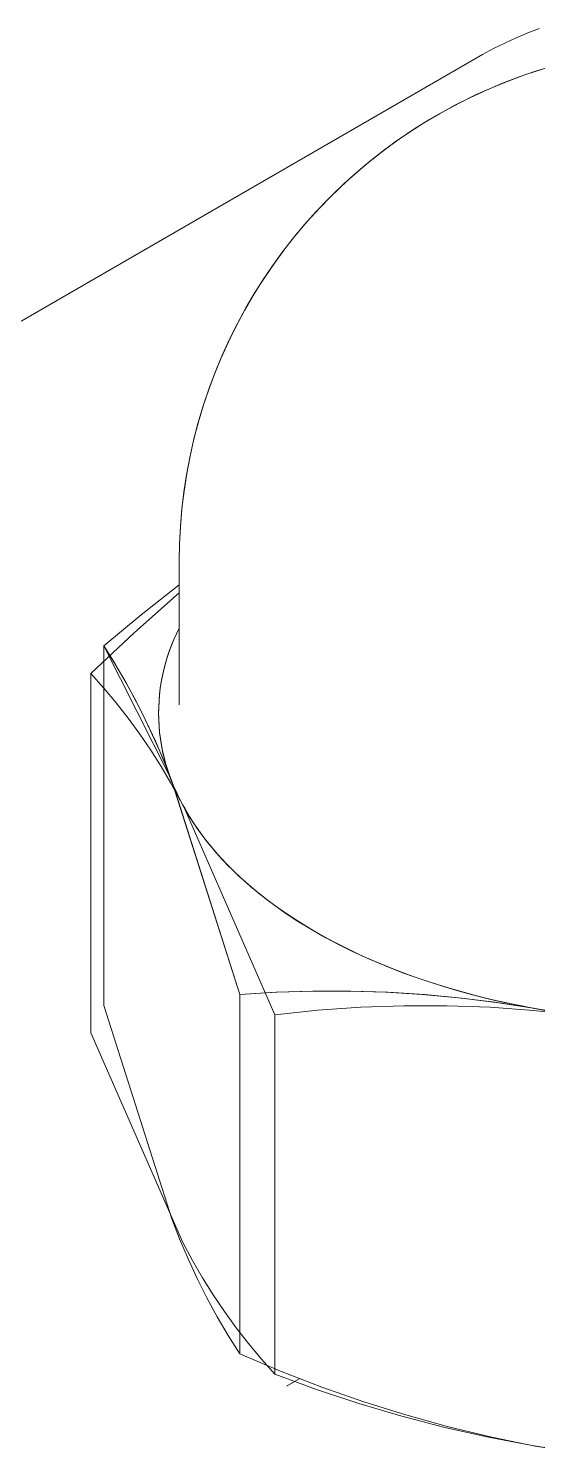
# Model space of a CAD drawing. Header units: inches. Extents: x -4 to 147, y -1 to 99.
# Drawn here: x 141.867 to 142.059, y 33.546 to 34.083 of the extents above; entities that cross this region are included whole.
import ezdxf

# ---------------------------------------------------------------- set-up
doc = ezdxf.new("R2010")
doc.units = ezdxf.units.IN
doc.layers.add('ZANO_R', color=7, linetype='Continuous', lineweight=0)

msp = doc.modelspace()

# ---------------------------------------------------------------- linework, layer by layer
at = {"layer": 'ZANO_R'}
for p, q in [((142.05516, 34.08143), (142.05958, 34.08311)), ((142.04226, 34.0755), (142.04649, 34.07762)), ((142.04649, 34.07762), (142.05079, 34.0796)), ((142.05079, 34.0796), (142.05516, 34.08143)), ((141.35601, 33.67943), (142.0381, 34.07324)), ((142.0381, 34.07324), (142.04226, 34.0755)), ((142.04773, 34.06328), (142.054, 34.06558)), ((142.04773, 34.06328), (142.054, 34.06558)), ((142.04773, 34.06328), (142.054, 34.06558)), ((142.04773, 34.06328), (142.054, 34.06558)), ((142.05185, 34.06482), (142.05811, 34.06696)), ((142.054, 34.06558), (142.06034, 34.06767)), ((142.054, 34.06558), (142.06034, 34.06767)), ((142.054, 34.06558), (142.06034, 34.06767)), ((142.054, 34.06558), (142.06034, 34.06767)), ((142.05811, 34.06696), (142.06444, 34.0689)), ((142.03546, 34.05803), (142.04155, 34.06076)), ((142.03546, 34.05803), (142.04155, 34.06076)), ((142.03546, 34.05803), (142.04155, 34.06076)), ((142.03546, 34.05803), (142.04155, 34.06076)), ((142.03956, 34.05989), (142.04566, 34.06246)), ((142.04155, 34.06076), (142.04773, 34.06328)), ((142.04155, 34.06076), (142.04773, 34.06328)), ((142.04155, 34.06076), (142.04773, 34.06328)), ((142.04155, 34.06076), (142.04773, 34.06328)), ((142.04566, 34.06246), (142.05185, 34.06482)), ((142.02358, 34.05196), (142.02947, 34.05509)), ((142.02358, 34.05196), (142.02947, 34.05509)), ((142.02358, 34.05196), (142.02947, 34.05509)), ((142.02358, 34.05196), (142.02947, 34.05509)), ((142.02763, 34.05414), (142.03354, 34.05712)), ((142.02947, 34.05509), (142.03546, 34.05803)), ((142.02947, 34.05509), (142.03546, 34.05803)), ((142.02947, 34.05509), (142.03546, 34.05803)), ((142.02947, 34.05509), (142.03546, 34.05803)), ((142.03354, 34.05712), (142.03956, 34.05989)), ((142.01612, 34.04759), (142.02182, 34.05096)), ((142.0178, 34.04862), (142.02358, 34.05196)), ((142.0178, 34.04862), (142.02358, 34.05196)), ((142.0178, 34.04862), (142.02358, 34.05196)), ((142.0178, 34.04862), (142.02358, 34.05196)), ((142.02182, 34.05096), (142.02763, 34.05414)), ((142.00661, 34.04135), (142.01214, 34.04508)), ((142.00661, 34.04135), (142.01214, 34.04508)), ((142.00661, 34.04135), (142.01214, 34.04508)), ((142.00661, 34.04135), (142.01214, 34.04508)), ((142.01054, 34.04403), (142.01612, 34.04759)), ((142.01214, 34.04508), (142.0178, 34.04862)), ((142.01214, 34.04508), (142.0178, 34.04862)), ((142.01214, 34.04508), (142.0178, 34.04862)), ((142.01214, 34.04508), (142.0178, 34.04862)), ((141.99976, 34.03634), (142.00509, 34.04028)), ((142.00121, 34.03743), (142.00661, 34.04135)), ((142.00121, 34.03743), (142.00661, 34.04135)), ((142.00121, 34.03743), (142.00661, 34.04135)), ((142.00121, 34.03743), (142.00661, 34.04135)), ((142.00509, 34.04028), (142.01054, 34.04403)), ((141.99082, 34.02906), (141.99594, 34.03334)), ((141.99082, 34.02906), (141.99594, 34.03334)), ((141.99082, 34.02906), (141.99594, 34.03334)), ((141.99082, 34.02906), (141.99594, 34.03334)), ((141.99457, 34.03222), (141.99976, 34.03634)), ((141.99594, 34.03334), (142.00121, 34.03743)), ((141.99594, 34.03334), (142.00121, 34.03743)), ((141.99594, 34.03334), (142.00121, 34.03743)), ((141.99594, 34.03334), (142.00121, 34.03743)), ((141.98464, 34.02348), (141.98953, 34.02794)), ((141.98584, 34.02461), (141.99082, 34.02906)), ((141.98584, 34.02461), (141.99082, 34.02906)), ((141.98584, 34.02461), (141.99082, 34.02906)), ((141.98584, 34.02461), (141.99082, 34.02906)), ((141.98953, 34.02794), (141.99457, 34.03222)), ((141.97989, 34.01886), (141.98464, 34.02348)), ((141.98103, 34.01999), (141.98584, 34.02461)), ((141.98103, 34.01999), (141.98584, 34.02461)), ((141.98103, 34.01999), (141.98584, 34.02461)), ((141.98103, 34.01999), (141.98584, 34.02461)), ((141.97531, 34.01407), (141.97989, 34.01886)), ((141.97637, 34.01521), (141.98103, 34.01999)), ((141.97637, 34.01521), (141.98103, 34.01999)), ((141.97637, 34.01521), (141.98103, 34.01999)), ((141.97637, 34.01521), (141.98103, 34.01999)), ((141.9709, 34.00914), (141.97531, 34.01407)), ((141.97188, 34.01027), (141.97637, 34.01521)), ((141.97188, 34.01027), (141.97637, 34.01521)), ((141.97188, 34.01027), (141.97637, 34.01521)), ((141.97188, 34.01027), (141.97637, 34.01521)), ((141.96665, 34.00406), (141.9709, 34.00914)), ((141.96757, 34.00518), (141.97188, 34.01027)), ((141.96757, 34.00518), (141.97188, 34.01027)), ((141.96757, 34.00518), (141.97188, 34.01027)), ((141.96757, 34.00518), (141.97188, 34.01027)), ((141.96258, 33.99884), (141.96665, 34.00406)), ((141.96343, 33.99995), (141.96757, 34.00518)), ((141.96343, 33.99995), (141.96757, 34.00518)), ((141.96343, 33.99995), (141.96757, 34.00518)), ((141.96343, 33.99995), (141.96757, 34.00518)), ((141.9587, 33.99348), (141.96258, 33.99884)), ((141.95947, 33.99457), (141.96343, 33.99995)), ((141.95947, 33.99457), (141.96343, 33.99995)), ((141.95947, 33.99457), (141.96343, 33.99995)), ((141.95947, 33.99457), (141.96343, 33.99995)), ((141.95499, 33.98799), (141.9587, 33.99348)), ((141.9557, 33.98907), (141.95947, 33.99457)), ((141.9557, 33.98907), (141.95947, 33.99457)), ((141.9557, 33.98907), (141.95947, 33.99457)), ((141.9557, 33.98907), (141.95947, 33.99457)), ((141.95147, 33.98238), (141.95499, 33.98799)), ((141.95212, 33.98343), (141.9557, 33.98907)), ((141.95212, 33.98343), (141.9557, 33.98907)), ((141.95212, 33.98343), (141.9557, 33.98907)), ((141.95212, 33.98343), (141.9557, 33.98907)), ((141.94815, 33.97665), (141.95147, 33.98238)), ((141.94873, 33.97768), (141.95212, 33.98343)), ((141.94873, 33.97768), (141.95212, 33.98343)), ((141.94873, 33.97768), (141.95212, 33.98343)), ((141.94873, 33.97768), (141.95212, 33.98343)), ((141.94503, 33.97081), (141.94815, 33.97665)), ((141.94555, 33.97182), (141.94873, 33.97768)), ((141.94555, 33.97182), (141.94873, 33.97768)), ((141.94555, 33.97182), (141.94873, 33.97768)), ((141.94555, 33.97182), (141.94873, 33.97768)), ((141.9421, 33.96487), (141.94503, 33.97081)), ((141.94256, 33.96585), (141.94555, 33.97182)), ((141.94256, 33.96585), (141.94555, 33.97182)), ((141.94256, 33.96585), (141.94555, 33.97182)), ((141.94256, 33.96585), (141.94555, 33.97182)), ((141.93938, 33.95884), (141.9421, 33.96487)), ((141.93979, 33.95978), (141.94256, 33.96585)), ((141.93979, 33.95978), (141.94256, 33.96585)), ((141.93979, 33.95978), (141.94256, 33.96585)), ((141.93979, 33.95978), (141.94256, 33.96585)), ((141.93687, 33.95271), (141.93938, 33.95884)), ((141.93722, 33.95362), (141.93979, 33.95978)), ((141.93722, 33.95362), (141.93979, 33.95978)), ((141.93722, 33.95362), (141.93979, 33.95978)), ((141.93722, 33.95362), (141.93979, 33.95978)), ((141.93457, 33.94654), (141.93687, 33.95271)), ((141.93487, 33.94737), (141.93722, 33.95362)), ((141.93487, 33.94737), (141.93722, 33.95362)), ((141.93487, 33.94737), (141.93722, 33.95362)), ((141.93487, 33.94737), (141.93722, 33.95362)), ((141.93273, 33.94105), (141.93487, 33.94737)), ((141.93273, 33.94105), (141.93487, 33.94737)), ((141.93273, 33.94105), (141.93487, 33.94737)), ((141.93273, 33.94105), (141.93487, 33.94737)), ((141.93249, 33.94029), (141.93457, 33.94654)), ((141.93062, 33.93398), (141.93249, 33.94029)), ((141.93081, 33.93466), (141.93273, 33.94105)), ((141.93081, 33.93466), (141.93273, 33.94105)), ((141.93081, 33.93466), (141.93273, 33.94105)), ((141.93081, 33.93466), (141.93273, 33.94105)), ((141.92897, 33.9276), (141.93062, 33.93398)), ((141.92911, 33.92821), (141.93081, 33.93466)), ((141.92911, 33.92821), (141.93081, 33.93466)), ((141.92911, 33.92821), (141.93081, 33.93466)), ((141.92911, 33.92821), (141.93081, 33.93466)), ((141.92753, 33.92118), (141.92897, 33.9276)), ((141.92764, 33.9217), (141.92911, 33.92821)), ((141.92764, 33.9217), (141.92911, 33.92821)), ((141.92764, 33.9217), (141.92911, 33.92821)), ((141.92764, 33.9217), (141.92911, 33.92821)), ((141.92631, 33.91471), (141.92753, 33.92118)), ((141.92639, 33.91514), (141.92764, 33.9217)), ((141.92639, 33.91514), (141.92764, 33.9217)), ((141.92639, 33.91514), (141.92764, 33.9217)), ((141.92639, 33.91514), (141.92764, 33.9217)), ((141.92536, 33.90855), (141.92639, 33.91514)), ((141.92536, 33.90855), (141.92639, 33.91514)), ((141.92536, 33.90855), (141.92639, 33.91514)), ((141.92536, 33.90855), (141.92639, 33.91514)), ((141.92531, 33.9082), (141.92631, 33.91471)), ((141.92453, 33.90166), (141.92531, 33.9082)), ((141.92456, 33.90192), (141.92536, 33.90855)), ((141.92456, 33.90192), (141.92536, 33.90855)), ((141.92456, 33.90192), (141.92536, 33.90855)), ((141.92456, 33.90192), (141.92536, 33.90855)), ((141.92398, 33.8951), (141.92453, 33.90166)), ((141.92399, 33.89527), (141.92456, 33.90192)), ((141.92399, 33.89527), (141.92456, 33.90192)), ((141.92399, 33.89527), (141.92456, 33.90192)), ((141.92399, 33.89527), (141.92456, 33.90192)), ((141.92364, 33.88852), (141.92398, 33.8951)), ((141.92365, 33.88861), (141.92399, 33.89527)), ((141.92365, 33.88861), (141.92399, 33.89527)), ((141.92365, 33.88861), (141.92399, 33.89527)), ((141.92365, 33.88861), (141.92399, 33.89527)), ((141.92353, 33.88194), (141.92365, 33.88861)), ((141.92353, 33.88194), (141.92365, 33.88861)), ((141.92353, 33.88194), (141.92365, 33.88861)), ((141.92353, 33.88194), (141.92365, 33.88861)), ((141.92353, 33.88194), (141.92364, 33.88852)), ((141.92353, 33.82782), (141.92353, 33.88194)), ((141.92353, 33.82782), (141.92353, 33.88194)), ((141.92353, 33.82782), (141.92353, 33.88194)), ((141.92353, 33.82782), (141.92353, 33.88194)), ((141.92353, 33.82782), (141.92353, 33.88194)), ((141.90911, 33.86184), (141.92353, 33.87321)), ((141.90911, 33.86184), (141.92353, 33.87321)), ((141.90911, 33.86184), (141.92353, 33.87321)), ((141.90911, 33.86184), (141.92353, 33.87321)), ((141.92353, 33.87011), (141.90659, 33.85519)), ((141.89501, 33.85009), (141.90911, 33.86184)), ((141.89501, 33.85009), (141.90911, 33.86184)), ((141.89501, 33.85009), (141.90911, 33.86184)), ((141.89501, 33.85009), (141.90911, 33.86184)), ((141.92353, 33.85685), (141.92247, 33.85471)), ((141.92247, 33.85469), (141.92353, 33.85685)), ((141.92353, 33.85685), (141.92247, 33.85471)), ((141.92353, 33.85685), (141.92247, 33.85471)), ((141.92353, 33.85685), (141.92247, 33.85471)), ((141.90659, 33.85519), (141.89019, 33.83969)), ((141.92057, 33.85029), (141.92148, 33.85251)), ((141.92149, 33.85254), (141.92058, 33.85033)), ((141.92149, 33.85254), (141.92058, 33.85033)), ((141.92149, 33.85254), (141.92058, 33.85033)), ((141.92149, 33.85254), (141.92058, 33.85033)), ((141.92148, 33.85251), (141.92247, 33.85469)), ((141.92247, 33.85471), (141.92149, 33.85254)), ((141.92247, 33.85471), (141.92149, 33.85254)), ((141.92247, 33.85471), (141.92149, 33.85254)), ((141.92247, 33.85471), (141.92149, 33.85254)), ((141.92001, 33.80085), (141.89501, 33.85009)), ((141.89501, 33.71445), (141.89501, 33.85009)), ((141.92001, 33.80085), (141.89501, 33.85009)), ((141.89501, 33.71445), (141.89501, 33.85009)), ((141.89501, 33.71445), (141.89501, 33.85009)), ((141.8993, 33.84329), (141.89501, 33.85009)), ((141.89501, 33.71445), (141.89501, 33.85009)), ((141.89937, 33.84317), (141.89501, 33.85009)), ((141.9183, 33.84346), (141.91898, 33.84576)), ((141.91899, 33.84583), (141.91831, 33.84355)), ((141.91899, 33.84583), (141.91831, 33.84355)), ((141.91899, 33.84583), (141.91831, 33.84355)), ((141.91899, 33.84583), (141.91831, 33.84355)), ((141.91898, 33.84576), (141.91974, 33.84804)), ((141.91974, 33.8481), (141.91899, 33.84583)), ((141.91974, 33.8481), (141.91899, 33.84583)), ((141.91974, 33.8481), (141.91899, 33.84583)), ((141.91974, 33.8481), (141.91899, 33.84583)), ((141.92058, 33.85033), (141.91974, 33.8481)), ((141.92058, 33.85033), (141.91974, 33.8481)), ((141.92058, 33.85033), (141.91974, 33.8481)), ((141.92058, 33.85033), (141.91974, 33.8481)), ((141.91974, 33.84804), (141.92057, 33.85029)), ((141.90337, 33.83636), (141.8993, 33.84329)), ((141.9035, 33.83612), (141.89937, 33.84317)), ((141.91718, 33.83879), (141.9177, 33.84113)), ((141.91771, 33.84124), (141.91719, 33.83891)), ((141.91771, 33.84124), (141.91719, 33.83891)), ((141.91771, 33.84124), (141.91719, 33.83891)), ((141.91771, 33.84124), (141.91719, 33.83891)), ((141.9177, 33.84113), (141.9183, 33.84346)), ((141.91831, 33.84355), (141.91771, 33.84124)), ((141.91831, 33.84355), (141.91771, 33.84124)), ((141.91831, 33.84355), (141.91771, 33.84124)), ((141.91831, 33.84355), (141.91771, 33.84124)), ((141.89019, 33.70405), (141.89019, 33.83969)), ((141.89019, 33.83969), (141.89507, 33.83421)), ((141.90722, 33.8293), (141.90337, 33.83636)), ((141.90741, 33.82894), (141.9035, 33.83612)), ((141.91638, 33.83406), (141.91674, 33.83643)), ((141.91675, 33.83656), (141.91639, 33.83421)), ((141.91675, 33.83656), (141.91639, 33.83421)), ((141.91675, 33.83656), (141.91639, 33.83421)), ((141.91675, 33.83656), (141.91639, 33.83421)), ((141.91674, 33.83643), (141.91718, 33.83879)), ((141.91719, 33.83891), (141.91675, 33.83656)), ((141.91719, 33.83891), (141.91675, 33.83656)), ((141.91719, 33.83891), (141.91675, 33.83656)), ((141.91719, 33.83891), (141.91675, 33.83656)), ((141.89507, 33.83421), (141.89978, 33.82857)), ((141.91085, 33.82212), (141.90722, 33.8293)), ((141.91591, 33.82946), (141.91579, 33.82708)), ((141.91591, 33.82946), (141.91579, 33.82708)), ((141.91591, 33.82946), (141.91579, 33.82708)), ((141.91591, 33.82946), (141.91579, 33.82708)), ((141.91579, 33.82689), (141.9159, 33.82928)), ((141.9159, 33.82928), (141.9161, 33.83167)), ((141.91611, 33.83184), (141.91591, 33.82946)), ((141.91611, 33.83184), (141.91591, 33.82946)), ((141.91611, 33.83184), (141.91591, 33.82946)), ((141.91611, 33.83184), (141.91591, 33.82946)), ((141.9161, 33.83167), (141.91638, 33.83406)), ((141.91639, 33.83421), (141.91611, 33.83184)), ((141.91639, 33.83421), (141.91611, 33.83184)), ((141.91639, 33.83421), (141.91611, 33.83184)), ((141.91639, 33.83421), (141.91611, 33.83184)), ((141.89978, 33.82857), (141.9043, 33.82278)), ((141.91109, 33.82163), (141.90741, 33.82894)), ((141.91575, 33.82449), (141.91579, 33.82689)), ((141.9158, 33.82209), (141.91575, 33.82449)), ((141.91579, 33.82708), (141.91576, 33.82469)), ((141.91579, 33.82708), (141.91576, 33.82469)), ((141.91579, 33.82708), (141.91576, 33.82469)), ((141.91579, 33.82708), (141.91576, 33.82469)), ((141.91576, 33.82469), (141.9158, 33.82231)), ((141.91576, 33.82469), (141.9158, 33.82231)), ((141.91576, 33.82469), (141.9158, 33.82231)), ((141.91576, 33.82469), (141.9158, 33.82231)), ((141.9043, 33.82278), (141.90862, 33.81685)), ((141.91425, 33.81484), (141.91085, 33.82212)), ((141.91453, 33.81422), (141.91109, 33.82163)), ((141.9158, 33.82231), (141.91593, 33.81992)), ((141.9158, 33.82231), (141.91593, 33.81992)), ((141.9158, 33.82231), (141.91593, 33.81992)), ((141.9158, 33.82231), (141.91593, 33.81992)), ((141.91593, 33.81969), (141.9158, 33.82209)), ((141.91593, 33.81992), (141.91614, 33.81755)), ((141.91593, 33.81992), (141.91614, 33.81755)), ((141.91593, 33.81992), (141.91614, 33.81755)), ((141.91593, 33.81992), (141.91614, 33.81755)), ((141.91615, 33.8173), (141.91593, 33.81969)), ((141.90862, 33.81685), (141.91276, 33.81078)), ((141.91742, 33.80745), (141.91425, 33.81484)), ((141.91774, 33.8067), (141.91453, 33.81422)), ((141.91614, 33.81755), (141.91643, 33.81518)), ((141.91614, 33.81755), (141.91643, 33.81518)), ((141.91614, 33.81755), (141.91643, 33.81518)), ((141.91614, 33.81755), (141.91643, 33.81518)), ((141.91644, 33.81492), (141.91615, 33.8173)), ((141.91643, 33.81518), (141.91681, 33.81282)), ((141.91643, 33.81518), (141.91681, 33.81282)), ((141.91643, 33.81518), (141.91681, 33.81282)), ((141.91643, 33.81518), (141.91681, 33.81282)), ((141.91682, 33.81255), (141.91644, 33.81492)), ((141.91276, 33.81078), (141.91669, 33.80458)), ((141.91681, 33.81282), (141.91726, 33.81048)), ((141.91681, 33.81282), (141.91726, 33.81048)), ((141.91681, 33.81282), (141.91726, 33.81048)), ((141.91681, 33.81282), (141.91726, 33.81048)), ((141.91727, 33.81019), (141.91682, 33.81255)), ((141.91726, 33.81048), (141.91779, 33.80815)), ((141.91726, 33.81048), (141.91779, 33.80815)), ((141.91726, 33.81048), (141.91779, 33.80815)), ((141.91726, 33.81048), (141.91779, 33.80815)), ((141.91781, 33.80785), (141.91727, 33.81019)), ((141.91779, 33.80815), (141.9184, 33.80585)), ((141.91779, 33.80815), (141.9184, 33.80585)), ((141.91779, 33.80815), (141.9184, 33.80585)), ((141.91779, 33.80815), (141.9184, 33.80585)), ((141.91842, 33.80553), (141.91781, 33.80785)), ((141.91669, 33.80458), (141.92042, 33.79825)), ((141.92036, 33.79996), (141.91742, 33.80745)), ((141.92071, 33.79908), (141.91774, 33.8067)), ((141.9184, 33.80585), (141.9191, 33.80357)), ((141.9184, 33.80585), (141.9191, 33.80357)), ((141.9184, 33.80585), (141.9191, 33.80357)), ((141.9184, 33.80585), (141.9191, 33.80357)), ((141.91912, 33.80323), (141.91842, 33.80553)), ((141.9191, 33.80357), (141.91986, 33.80131)), ((141.9191, 33.80357), (141.91986, 33.80131)), ((141.9191, 33.80357), (141.91986, 33.80131)), ((141.9191, 33.80357), (141.91986, 33.80131)), ((141.91989, 33.80096), (141.91912, 33.80323)), ((141.91986, 33.80131), (141.92071, 33.79908)), ((141.91986, 33.80131), (141.92071, 33.79908)), ((141.91986, 33.80131), (141.92071, 33.79908)), ((141.91986, 33.80131), (141.92071, 33.79908)), ((141.92074, 33.79872), (141.91989, 33.80096)), ((141.92042, 33.79825), (141.92395, 33.79181)), ((141.92071, 33.79908), (141.92142, 33.79732)), ((141.92071, 33.79908), (141.92142, 33.79732)), ((141.92071, 33.79908), (141.92143, 33.7973)), ((141.92071, 33.79908), (141.92143, 33.7973)), ((141.94641, 33.71856), (141.92071, 33.79908)), ((141.92167, 33.7965), (141.92074, 33.79872)), ((141.94641, 33.71856), (141.92106, 33.79818)), ((141.94641, 33.71856), (141.9214, 33.79729)), ((141.94641, 33.71856), (141.9214, 33.79729)), ((141.92142, 33.79732), (141.92218, 33.79557)), ((141.92142, 33.79732), (141.92218, 33.79557)), ((141.92143, 33.7973), (141.9222, 33.79551)), ((141.92143, 33.7973), (141.9222, 33.79551)), ((141.92267, 33.79432), (141.92167, 33.7965)), ((141.92218, 33.79557), (141.92299, 33.79382)), ((141.92218, 33.79557), (141.92299, 33.79382)), ((141.9222, 33.79551), (141.92303, 33.79373)), ((141.9222, 33.79551), (141.92303, 33.79373)), ((141.92374, 33.79218), (141.92267, 33.79432)), ((141.92299, 33.79382), (141.92385, 33.79207)), ((141.92299, 33.79382), (141.92385, 33.79207)), ((141.92303, 33.79373), (141.9239, 33.79195)), ((141.92303, 33.79373), (141.9239, 33.79195)), ((141.92489, 33.79007), (141.92374, 33.79218)), ((141.92385, 33.79207), (141.92476, 33.79032)), ((141.92385, 33.79207), (141.92476, 33.79032)), ((141.9239, 33.79195), (141.92483, 33.79018)), ((141.9239, 33.79195), (141.92483, 33.79018)), ((141.92476, 33.79032), (141.92572, 33.78857)), ((141.92476, 33.79032), (141.92572, 33.78857)), ((141.92483, 33.79018), (141.92581, 33.7884)), ((141.92483, 33.79018), (141.92581, 33.7884)), ((141.92584, 33.78835), (141.92489, 33.79007)), ((141.92572, 33.78857), (141.92673, 33.78682)), ((141.92572, 33.78857), (141.92673, 33.78682)), ((141.92581, 33.7884), (141.92685, 33.78663)), ((141.92581, 33.7884), (141.92685, 33.78663)), ((141.92583, 33.78831), (141.95959, 33.71094)), ((141.92684, 33.78664), (141.92584, 33.78835)), ((141.92673, 33.78682), (141.92779, 33.78508)), ((141.92673, 33.78682), (141.92779, 33.78508)), ((141.92789, 33.78493), (141.92684, 33.78664)), ((141.92685, 33.78663), (141.92793, 33.78486)), ((141.92685, 33.78663), (141.92793, 33.78486)), ((141.92779, 33.78508), (141.92891, 33.78334)), ((141.92779, 33.78508), (141.92891, 33.78334)), ((141.92899, 33.78323), (141.92789, 33.78493)), ((141.92793, 33.78486), (141.92907, 33.7831)), ((141.92793, 33.78486), (141.92907, 33.7831)), ((141.92891, 33.78334), (141.93007, 33.78161)), ((141.92891, 33.78334), (141.93007, 33.78161)), ((141.93013, 33.78152), (141.92899, 33.78323)), ((141.92907, 33.7831), (141.93026, 33.78134)), ((141.92907, 33.7831), (141.93026, 33.78134)), ((141.93007, 33.78161), (141.93129, 33.77988)), ((141.93007, 33.78161), (141.93129, 33.77988)), ((141.93133, 33.77982), (141.93013, 33.78152)), ((141.93026, 33.78134), (141.93151, 33.77958)), ((141.93026, 33.78134), (141.93151, 33.77958)), ((141.93129, 33.77988), (141.93256, 33.77817)), ((141.93129, 33.77988), (141.93256, 33.77817)), ((141.93258, 33.77813), (141.93133, 33.77982)), ((141.93151, 33.77958), (141.93281, 33.77784)), ((141.93151, 33.77958), (141.93281, 33.77784)), ((141.93256, 33.77817), (141.93388, 33.77645)), ((141.93256, 33.77817), (141.93388, 33.77645)), ((141.93389, 33.77644), (141.93258, 33.77813)), ((141.93281, 33.77784), (141.93416, 33.7761)), ((141.93281, 33.77784), (141.93416, 33.7761)), ((141.93388, 33.77645), (141.93525, 33.77475)), ((141.93388, 33.77645), (141.93525, 33.77475)), ((141.93524, 33.77476), (141.93389, 33.77644)), ((141.93416, 33.7761), (141.93556, 33.77437)), ((141.93416, 33.7761), (141.93556, 33.77437)), ((141.93664, 33.77309), (141.93524, 33.77476)), ((141.93525, 33.77475), (141.93667, 33.77305)), ((141.93525, 33.77475), (141.93667, 33.77305)), ((141.93556, 33.77437), (141.93702, 33.77265)), ((141.93556, 33.77437), (141.93702, 33.77265)), ((141.93809, 33.77143), (141.93664, 33.77309)), ((141.93667, 33.77305), (141.93814, 33.77137)), ((141.93667, 33.77305), (141.93814, 33.77137)), ((141.93702, 33.77265), (141.93852, 33.77094)), ((141.93702, 33.77265), (141.93852, 33.77094)), ((141.93959, 33.76977), (141.93809, 33.77143)), ((141.93814, 33.77137), (141.93966, 33.76969)), ((141.93814, 33.77137), (141.93966, 33.76969)), ((141.93852, 33.77094), (141.94008, 33.76924)), ((141.93852, 33.77094), (141.94008, 33.76924)), ((141.94114, 33.76813), (141.93959, 33.76977)), ((141.93966, 33.76969), (141.94124, 33.76803)), ((141.93966, 33.76969), (141.94124, 33.76803)), ((141.94008, 33.76924), (141.9417, 33.76755)), ((141.94008, 33.76924), (141.9417, 33.76755)), ((141.94274, 33.76649), (141.94114, 33.76813)), ((141.94124, 33.76803), (141.94286, 33.76637)), ((141.94124, 33.76803), (141.94286, 33.76637)), ((141.9417, 33.76755), (141.94336, 33.76588)), ((141.9417, 33.76755), (141.94336, 33.76588)), ((141.9444, 33.76486), (141.94274, 33.76649)), ((141.94286, 33.76637), (141.94453, 33.76473)), ((141.94286, 33.76637), (141.94453, 33.76473)), ((141.94336, 33.76588), (141.94507, 33.76422)), ((141.94336, 33.76588), (141.94507, 33.76422)), ((141.9461, 33.76325), (141.9444, 33.76486)), ((141.94453, 33.76473), (141.94625, 33.76311)), ((141.94453, 33.76473), (141.94625, 33.76311)), ((141.94507, 33.76422), (141.94684, 33.76257)), ((141.94507, 33.76422), (141.94684, 33.76257)), ((141.94784, 33.76165), (141.9461, 33.76325)), ((141.94625, 33.76311), (141.94802, 33.76149)), ((141.94625, 33.76311), (141.94802, 33.76149)), ((141.94684, 33.76257), (141.94865, 33.76093)), ((141.94684, 33.76257), (141.94865, 33.76093)), ((141.94964, 33.76007), (141.94784, 33.76165)), ((141.94802, 33.76149), (141.94984, 33.7599)), ((141.94802, 33.76149), (141.94984, 33.7599)), ((141.94865, 33.76093), (141.95051, 33.75932)), ((141.94865, 33.76093), (141.95051, 33.75932)), ((141.95338, 33.75693), (141.94964, 33.76007)), ((141.94984, 33.7599), (141.9517, 33.75831)), ((141.94984, 33.7599), (141.9517, 33.75831)), ((141.95051, 33.75932), (141.95243, 33.75771)), ((141.95051, 33.75932), (141.95243, 33.75771)), ((141.9517, 33.75831), (141.95557, 33.7552)), ((141.9517, 33.75831), (141.95557, 33.7552)), ((141.95243, 33.75771), (141.95639, 33.75456)), ((141.95243, 33.75771), (141.95639, 33.75456)), ((141.95731, 33.75387), (141.95338, 33.75693)), ((141.95557, 33.7552), (141.95962, 33.75215)), ((141.95557, 33.7552), (141.95962, 33.75215)), ((141.95639, 33.75456), (141.96055, 33.75148)), ((141.95639, 33.75456), (141.96055, 33.75148)), ((141.96142, 33.75086), (141.95731, 33.75387)), ((141.95962, 33.75215), (141.96385, 33.74918)), ((141.95962, 33.75215), (141.96385, 33.74918)), ((141.96055, 33.75148), (141.96489, 33.74848)), ((141.96055, 33.75148), (141.96489, 33.74848)), ((141.96571, 33.74793), (141.96142, 33.75086)), ((141.96385, 33.74918), (141.96825, 33.74628)), ((141.96385, 33.74918), (141.96825, 33.74628)), ((141.96489, 33.74848), (141.9694, 33.74556)), ((141.96489, 33.74848), (141.9694, 33.74556)), ((141.97017, 33.74508), (141.96571, 33.74793)), ((141.96825, 33.74628), (141.97282, 33.74348)), ((141.96825, 33.74628), (141.97282, 33.74348)), ((141.9694, 33.74556), (141.97407, 33.74273)), ((141.9694, 33.74556), (141.97407, 33.74273)), ((141.97479, 33.74232), (141.97017, 33.74508)), ((141.97282, 33.74348), (141.97753, 33.74076)), ((141.97282, 33.74348), (141.97753, 33.74076)), ((141.97407, 33.74273), (141.97891, 33.74)), ((141.97407, 33.74273), (141.97891, 33.74)), ((141.97958, 33.73963), (141.97479, 33.74232)), ((141.97753, 33.74076), (141.9824, 33.73813)), ((141.97753, 33.74076), (141.9824, 33.73813)), ((141.97891, 33.74), (141.9839, 33.73736)), ((141.97891, 33.74), (141.9839, 33.73736)), ((141.98451, 33.73705), (141.97958, 33.73963)), ((141.9824, 33.73813), (141.98741, 33.73561)), ((141.9824, 33.73813), (141.98741, 33.73561)), ((141.9839, 33.73736), (141.98902, 33.73483)), ((141.9839, 33.73736), (141.98902, 33.73483)), ((141.98959, 33.73455), (141.98451, 33.73705)), ((141.98741, 33.73561), (141.99254, 33.73318)), ((141.98741, 33.73561), (141.99254, 33.73318)), ((141.98902, 33.73483), (141.99428, 33.7324)), ((141.98902, 33.73483), (141.99428, 33.7324)), ((141.99481, 33.73216), (141.98959, 33.73455)), ((141.99254, 33.73318), (141.9978, 33.73086)), ((141.99254, 33.73318), (141.9978, 33.73086)), ((141.99428, 33.7324), (141.99966, 33.73007)), ((141.99428, 33.7324), (141.99966, 33.73007)), ((142.00014, 33.72987), (141.99481, 33.73216)), ((141.9978, 33.73086), (142.00317, 33.72865)), ((141.9978, 33.73086), (142.00317, 33.72865)), ((141.99966, 33.73007), (142.00516, 33.72787)), ((141.99966, 33.73007), (142.00516, 33.72787)), ((142.0056, 33.72769), (142.00014, 33.72987)), ((142.00317, 33.72865), (142.00864, 33.72654)), ((142.00317, 33.72865), (142.00864, 33.72654)), ((142.00516, 33.72787), (142.01075, 33.72577)), ((142.00516, 33.72787), (142.01075, 33.72577)), ((142.01116, 33.72562), (142.0056, 33.72769)), ((142.00864, 33.72654), (142.0142, 33.72455)), ((142.00864, 33.72654), (142.0142, 33.72455)), ((142.01075, 33.72577), (142.01644, 33.72379)), ((142.01075, 33.72577), (142.01644, 33.72379)), ((142.01682, 33.72366), (142.01116, 33.72562)), ((142.0142, 33.72455), (142.01985, 33.72267)), ((142.0142, 33.72455), (142.01985, 33.72267)), ((142.01644, 33.72379), (142.0222, 33.72193)), ((142.01644, 33.72379), (142.0222, 33.72193)), ((142.02256, 33.72182), (142.01682, 33.72366)), ((142.01985, 33.72267), (142.02557, 33.72091)), ((142.01985, 33.72267), (142.02557, 33.72091)), ((142.0222, 33.72193), (142.02804, 33.72019)), ((142.0222, 33.72193), (142.02804, 33.72019)), ((142.02839, 33.72009), (142.02256, 33.72182)), ((141.96037, 33.71942), (141.94641, 33.71856)), ((141.96037, 33.71942), (141.94641, 33.71856)), ((141.96037, 33.71942), (141.94641, 33.71856)), ((141.96018, 33.71941), (141.94641, 33.71856)), ((141.94641, 33.58291), (141.94641, 33.71856)), ((141.94641, 33.71856), (141.94641, 33.58291)), ((141.94641, 33.71856), (141.94641, 33.58291)), ((141.94641, 33.71856), (141.94641, 33.58291)), ((141.97397, 33.71983), (141.96018, 33.71941)), ((141.97435, 33.71984), (141.96037, 33.71942)), ((141.97435, 33.71984), (141.96037, 33.71942)), ((141.97435, 33.71984), (141.96037, 33.71942)), ((141.98776, 33.71984), (141.97397, 33.71983)), ((141.98834, 33.71983), (141.97435, 33.71984)), ((141.98834, 33.71983), (141.97435, 33.71984)), ((141.98834, 33.71983), (141.97435, 33.71984)), ((142.00155, 33.71942), (141.98776, 33.71984)), ((142.00232, 33.71939), (141.98834, 33.71983)), ((142.00232, 33.71939), (141.98834, 33.71983)), ((142.00232, 33.71939), (141.98834, 33.71983)), ((142.01533, 33.71858), (142.00155, 33.71942)), ((142.01628, 33.71851), (142.00232, 33.71939)), ((142.01628, 33.71851), (142.00232, 33.71939)), ((142.01628, 33.71851), (142.00232, 33.71939)), ((142.02906, 33.71732), (142.01533, 33.71858)), ((142.03021, 33.71719), (142.01628, 33.71851)), ((142.03021, 33.71719), (142.01628, 33.71851)), ((142.03021, 33.71719), (142.01628, 33.71851)), ((142.02557, 33.72091), (142.03135, 33.71926)), ((142.02557, 33.72091), (142.03135, 33.71926)), ((142.02804, 33.72019), (142.03394, 33.71856)), ((142.02804, 33.72019), (142.03394, 33.71856)), ((142.03427, 33.71847), (142.02839, 33.72009)), ((142.04276, 33.71564), (142.02906, 33.71732)), ((142.04409, 33.71545), (142.03021, 33.71719)), ((142.04409, 33.71545), (142.03021, 33.71719)), ((142.04409, 33.71545), (142.03021, 33.71719)), ((142.03135, 33.71926), (142.03718, 33.71773)), ((142.03135, 33.71926), (142.03718, 33.71773)), ((142.03394, 33.71856), (142.03988, 33.71706)), ((142.03394, 33.71856), (142.03988, 33.71706)), ((142.04022, 33.71698), (142.03427, 33.71847)), ((142.03718, 33.71773), (142.04306, 33.71631)), ((142.03718, 33.71773), (142.04306, 33.71631)), ((142.03988, 33.71706), (142.04586, 33.71568)), ((142.03988, 33.71706), (142.04586, 33.71568)), ((142.04621, 33.7156), (142.04022, 33.71698)), ((142.04306, 33.71631), (142.04896, 33.71501)), ((142.04306, 33.71631), (142.04896, 33.71501)), ((141.89501, 33.71445), (141.92071, 33.63393)), ((141.92071, 33.63393), (141.89501, 33.71445)), ((141.92071, 33.63393), (141.89501, 33.71445)), ((141.92071, 33.63393), (141.89501, 33.71445)), ((141.95959, 33.71094), (141.97582, 33.71264)), ((141.95959, 33.71094), (141.95959, 33.5753)), ((141.97582, 33.71264), (141.99209, 33.71376)), ((141.99209, 33.71376), (142.00839, 33.71432)), ((142.00839, 33.71432), (142.02471, 33.7143)), ((142.02471, 33.7143), (142.04101, 33.71372)), ((142.04101, 33.71372), (142.05728, 33.71257)), ((142.05639, 33.71354), (142.04276, 33.71564)), ((142.0579, 33.71327), (142.04409, 33.71545)), ((142.0579, 33.71327), (142.04409, 33.71545)), ((142.0579, 33.71327), (142.04409, 33.71545)), ((142.04586, 33.71568), (142.05188, 33.71442)), ((142.04586, 33.71568), (142.05188, 33.71442)), ((142.05223, 33.71435), (142.04621, 33.7156)), ((142.04896, 33.71501), (142.05489, 33.71383)), ((142.04896, 33.71501), (142.05489, 33.71383)), ((142.05188, 33.71442), (142.0579, 33.71327)), ((142.05188, 33.71442), (142.0579, 33.71327)), ((142.05828, 33.7132), (142.05223, 33.71435)), ((142.05728, 33.71257), (142.0735, 33.71086)), ((142.07428, 33.70987), (142.0579, 33.71327)), ((142.07428, 33.70987), (142.0579, 33.71327)), ((142.0579, 33.71327), (142.0684, 33.71146)), ((142.0579, 33.71327), (142.0684, 33.71146)), ((142.07428, 33.70987), (142.0579, 33.71327)), ((142.06435, 33.71218), (142.05828, 33.7132)), ((141.92489, 33.62492), (141.89019, 33.70405)), ((141.92071, 33.63393), (141.92368, 33.62631)), ((141.92368, 33.62631), (141.92071, 33.63393)), ((141.92368, 33.62631), (141.92071, 33.63393)), ((141.92368, 33.62631), (141.92071, 33.63393)), ((141.92368, 33.62631), (141.92688, 33.61879)), ((141.92688, 33.61879), (141.92368, 33.62631)), ((141.92688, 33.61879), (141.92368, 33.62631)), ((141.92688, 33.61879), (141.92368, 33.62631)), ((141.92849, 33.61824), (141.92489, 33.62492)), ((141.92688, 33.61879), (141.93033, 33.61137)), ((141.93033, 33.61137), (141.92688, 33.61879)), ((141.93033, 33.61137), (141.92688, 33.61879)), ((141.93033, 33.61137), (141.92688, 33.61879)), ((141.93231, 33.61168), (141.92849, 33.61824)), ((141.93033, 33.61137), (141.93401, 33.60407)), ((141.93401, 33.60407), (141.93033, 33.61137)), ((141.93401, 33.60407), (141.93033, 33.61137)), ((141.93401, 33.60407), (141.93033, 33.61137)), ((141.93634, 33.60525), (141.93231, 33.61168)), ((141.93401, 33.60407), (141.93791, 33.59689)), ((141.93792, 33.59689), (141.93401, 33.60407)), ((141.93792, 33.59689), (141.93401, 33.60407)), ((141.93792, 33.59689), (141.93401, 33.60407)), ((141.94059, 33.59896), (141.93634, 33.60525)), ((141.94504, 33.59281), (141.94059, 33.59896)), ((141.93791, 33.59689), (141.94205, 33.58983)), ((141.94205, 33.58983), (141.93792, 33.59689)), ((141.94205, 33.58983), (141.93792, 33.59689)), ((141.94205, 33.58983), (141.93792, 33.59689)), ((141.9497, 33.58681), (141.94504, 33.59281)), ((141.94205, 33.58983), (141.94641, 33.58291)), ((141.94641, 33.58291), (141.94205, 33.58983)), ((141.94641, 33.58291), (141.94205, 33.58983)), ((141.94641, 33.58291), (141.94205, 33.58983)), ((141.94641, 33.58291), (141.96181, 33.57641)), ((141.94641, 33.58291), (141.96181, 33.57641)), ((141.94641, 33.58291), (141.96181, 33.57641)), ((141.94641, 33.58291), (141.96181, 33.57641)), ((141.95455, 33.58097), (141.9497, 33.58681)), ((141.95959, 33.5753), (141.95455, 33.58097)), ((141.95959, 33.5753), (141.97541, 33.56949)), ((141.96181, 33.57641), (141.97741, 33.5704)), ((141.96181, 33.57641), (141.97741, 33.5704)), ((141.96181, 33.57641), (141.97741, 33.5704)), ((141.96181, 33.57641), (141.97741, 33.5704)), ((141.96399, 33.5707), (141.96913, 33.57367)), ((141.96913, 33.57367), (141.96399, 33.5707)), ((141.96913, 33.57367), (141.96399, 33.5707)), ((141.96913, 33.57367), (141.96399, 33.5707)), ((141.96716, 33.57253), (141.96399, 33.5707)), ((141.97541, 33.56949), (141.9914, 33.5642)), ((141.97741, 33.5704), (141.9932, 33.5649)), ((141.97741, 33.5704), (141.9932, 33.5649)), ((141.97741, 33.5704), (141.9932, 33.5649)), ((141.97741, 33.5704), (141.9932, 33.5649)), ((141.9914, 33.5642), (142.00756, 33.55943)), ((141.9932, 33.5649), (142.00917, 33.55992)), ((141.9932, 33.5649), (142.00917, 33.55992)), ((141.9932, 33.5649), (142.00917, 33.55992)), ((141.9932, 33.5649), (142.00917, 33.55992)), ((142.00756, 33.55943), (142.02387, 33.5552)), ((142.00917, 33.55992), (142.02528, 33.55547)), ((142.00917, 33.55992), (142.02528, 33.55547)), ((142.00917, 33.55992), (142.02528, 33.55547)), ((142.00917, 33.55992), (142.02528, 33.55547)), ((142.02387, 33.5552), (142.04031, 33.5515)), ((142.02528, 33.55547), (142.04153, 33.55153)), ((142.02528, 33.55547), (142.04153, 33.55153)), ((142.02528, 33.55547), (142.04153, 33.55153)), ((142.02528, 33.55547), (142.04153, 33.55153)), ((142.04031, 33.5515), (142.05686, 33.54833)), ((142.04153, 33.55153), (142.0579, 33.54813)), ((142.04153, 33.55153), (142.0579, 33.54813)), ((142.04153, 33.55153), (142.0579, 33.54813)), ((142.04153, 33.55153), (142.0579, 33.54813)), ((142.05686, 33.54833), (142.0735, 33.54571)), ((142.0579, 33.54813), (142.07172, 33.54595)), ((142.0579, 33.54813), (142.07172, 33.54595)), ((142.0579, 33.54813), (142.07172, 33.54595)), ((142.0579, 33.54813), (142.07172, 33.54595))]:
    msp.add_line(p, q, dxfattribs=at)

doc.saveas('drawing.dxf')
